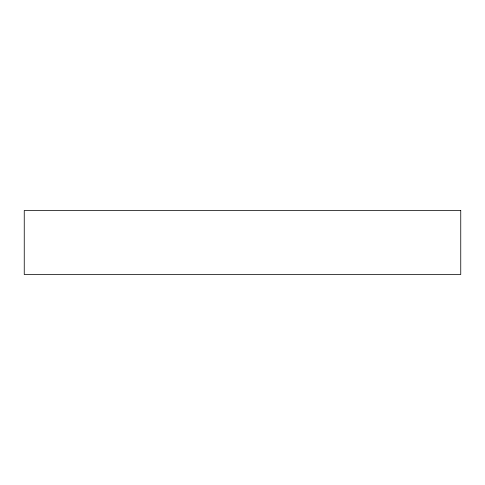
<?xml version="1.0" encoding="UTF-8"?>
<svg xmlns="http://www.w3.org/2000/svg" width="485" height="485" viewBox="0 0 485 485"><rect width="100%" height="100%" fill="white"/><g stroke="black" fill="none" stroke-linecap="round" stroke-linejoin="round"><path stroke-width="0.73" d="M460.75 210.484L24.25 210.484L24.25 274.516L460.75 274.516L460.75 210.484"/></g></svg>
